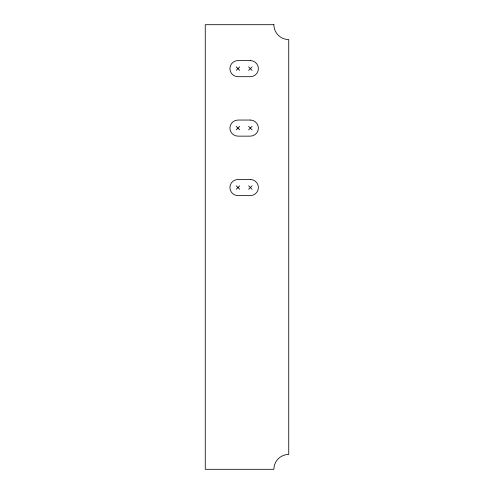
<?xml version="1.0" encoding="UTF-8"?>
<svg xmlns="http://www.w3.org/2000/svg" width="494" height="494" viewBox="0 0 494 494"><rect width="100%" height="100%" fill="white"/><g stroke="black" fill="none" stroke-linecap="round" stroke-linejoin="round"><path stroke-width="0.74" d="M236.206 70.395L239.707 66.894M248.593 70.395L252.094 66.894M236.206 129.848L239.707 126.347M248.593 129.848L252.094 126.347M236.206 189.301L239.707 185.8M248.593 189.301L252.094 185.8M248.593 66.894L252.094 70.395M236.206 66.894L239.707 70.395M248.593 126.347L252.094 129.848M236.206 126.347L239.707 129.848M248.593 185.8L252.094 189.301M236.206 185.8L239.707 189.301M273.88 24.7L205.257 24.7L205.257 469.3L273.88 469.3A14.863 14.863 0 0 1 288.743 454.437L288.743 39.563A14.863 14.863 0 0 1 273.88 24.7M250.347 60.595L237.96 60.595A8.052 8.052 0 0 0 229.908 68.647A8.052 8.052 0 0 0 237.96 76.694L250.347 76.694A8.052 8.052 0 0 0 258.393 68.647A8.052 8.052 0 0 0 250.347 60.595M250.347 120.048L237.96 120.048A8.052 8.052 0 0 0 229.908 128.094A8.052 8.052 0 0 0 237.96 136.146L250.347 136.146A8.052 8.052 0 0 0 258.393 128.094A8.052 8.052 0 0 0 250.347 120.048M250.347 179.495L237.96 179.495A8.052 8.052 0 0 0 229.908 187.547A8.052 8.052 0 0 0 237.96 195.599L250.347 195.599A8.052 8.052 0 0 0 258.393 187.547A8.052 8.052 0 0 0 250.347 179.495"/></g></svg>
